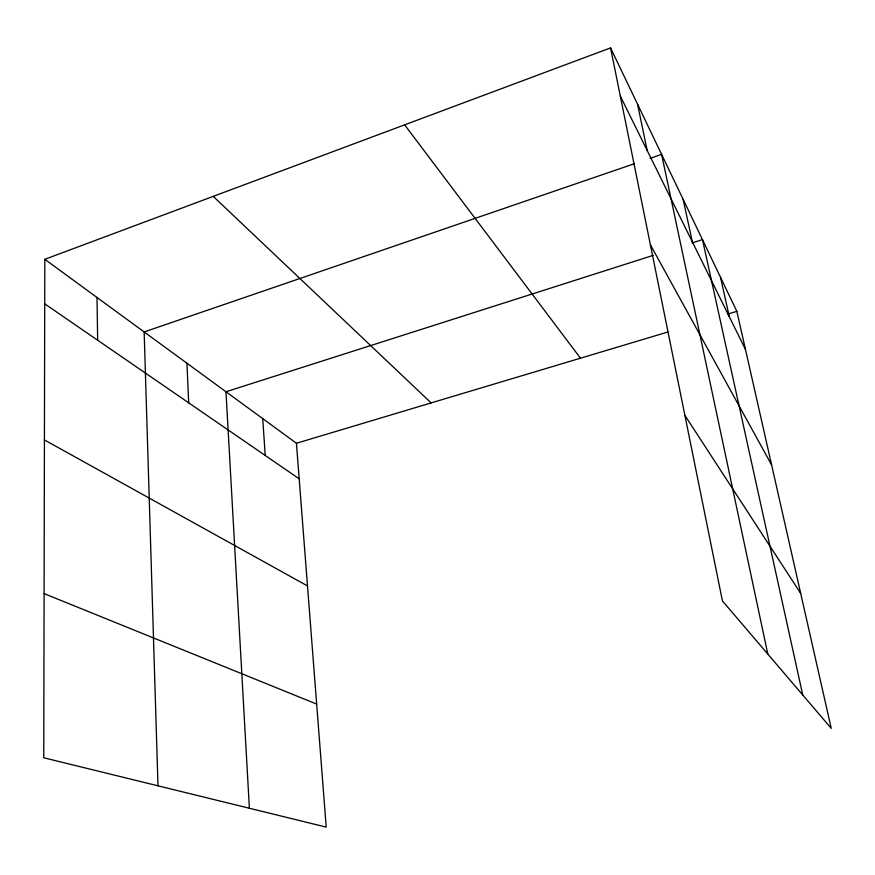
<?xml version="1.0" encoding="UTF-8"?>
<svg xmlns="http://www.w3.org/2000/svg" width="875" height="875" viewBox="0 0 875 875"><rect width="100%" height="100%" fill="white"/><g stroke="black" fill="none" stroke-linecap="round" stroke-linejoin="round"><path stroke-width="1.31" d="M44.811 259.317L43.75 757.783L326.211 827.105L296.428 443.264L44.811 259.317L610.564 47.895L736.848 311.358L831.25 728.372L722.422 600.906L610.564 47.895M634.528 163.658L144.156 331.942L157.992 785.816M649.994 158.353L661.598 154.372L767.802 654.073M653.155 255.38L225.969 391.759L249.386 808.248M692.081 242.944L702.472 239.63L802.758 695.002M296.428 443.264L667.636 332.084M727.705 314.092L736.848 311.358M44.1 593.611L316.662 704.069M44.428 439.928L307.497 585.933M44.713 303.833L299.184 478.811M213.238 196.372L431.156 402.916M404.644 124.852L580.486 358.192M684.895 415.395L800.691 593.392M650.387 244.781L771.619 464.953M620.298 96.053L745.478 349.475M720.497 277.244L729.334 316.805M683.102 199.237L692.355 241.927M637.58 104.256L647.183 150.467M262.73 418.633L265.212 455.448M186.944 363.234L188.694 402.839M97.005 297.478L97.661 340.233"/></g></svg>
